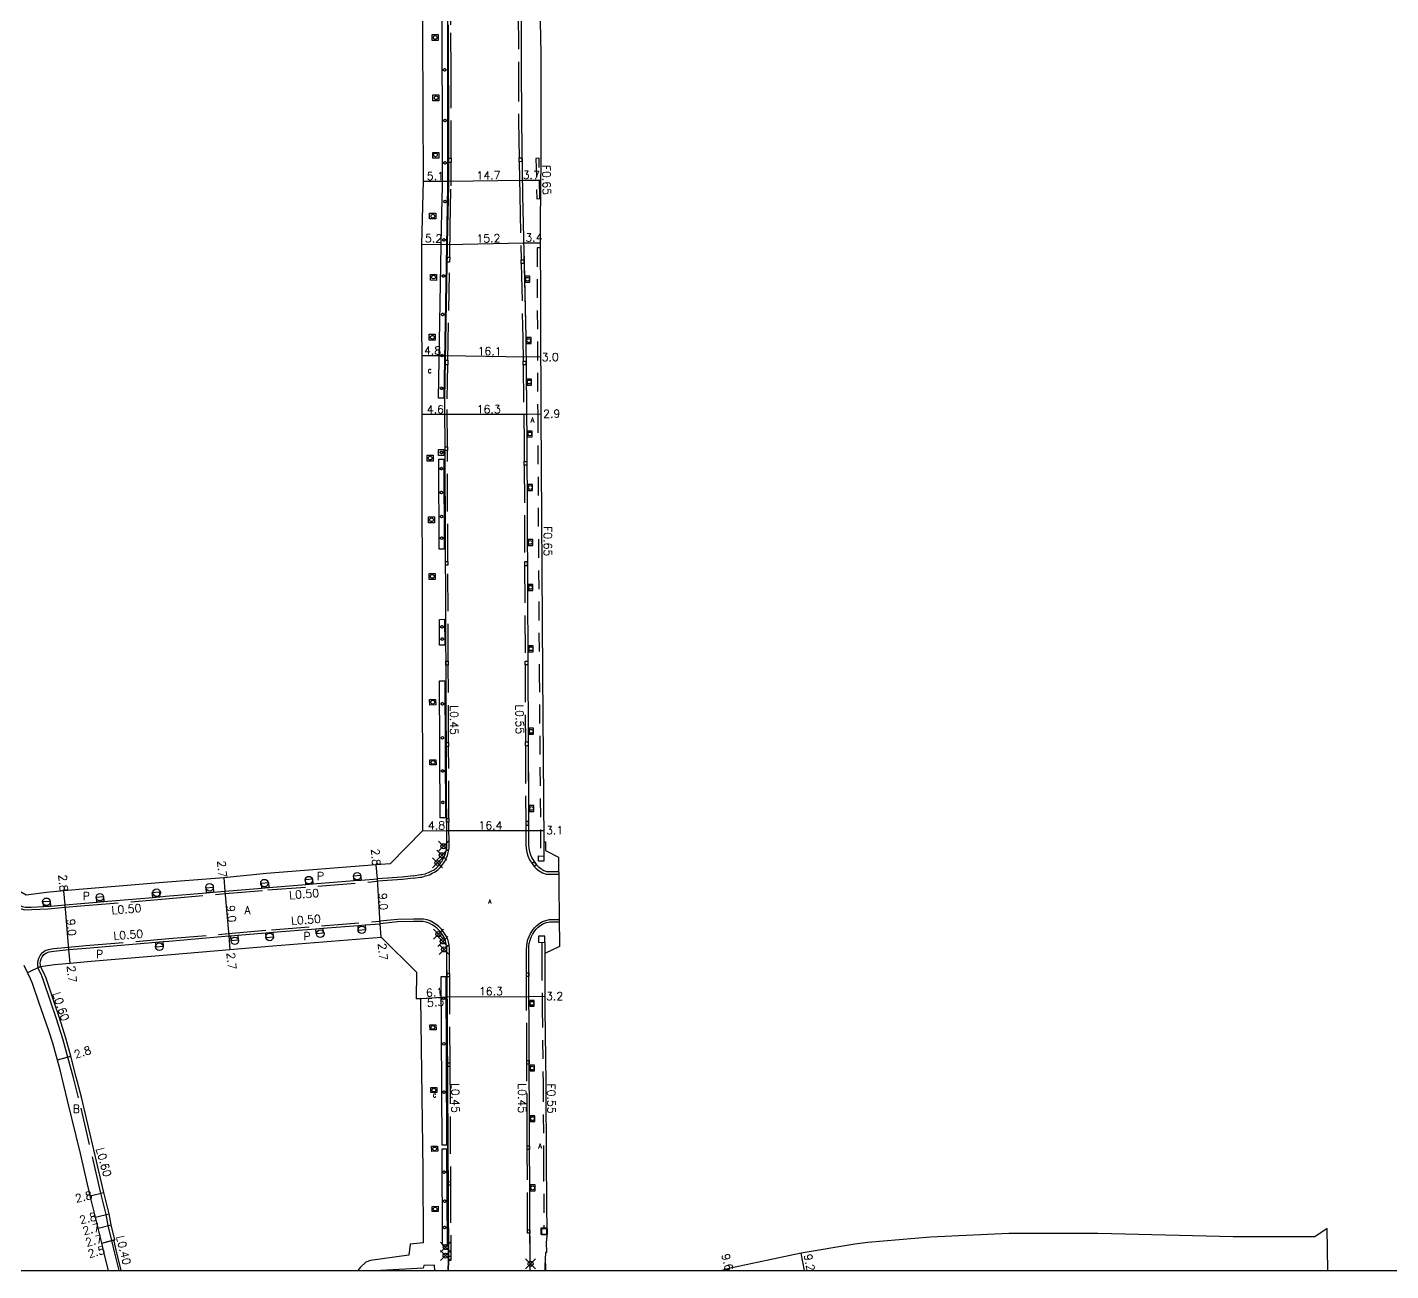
# Model space of a CAD drawing. Header units: metres. Extents: x -800 to 0, y -111000 to -110400.
# Drawn here: x -554.9 to -282.3, y -111000.1 to -110751.3 of the extents above; entities that cross this region are included whole.
import ezdxf

# ---------------------------------------------------------------- set-up
doc = ezdxf.new("R2010")
doc.units = ezdxf.units.M
doc.header["$LTSCALE"] = 2.5
doc.header["$PDMODE"] = 35
doc.header["$PDSIZE"] = 1
doc.linetypes.add('22320', pattern=[2.5, 1.5, -1])
doc.linetypes.add('22330', pattern=[4, 3, -1])
for name, color, linetype in [('2101000', 7, 'Continuous'), ('2102000', 4, 'Continuous'), ('2213000', 3, 'Continuous'), ('2227000', 1, 'Continuous'), ('2227100', 7, 'Continuous'), ('2232000', 120, '22320'), ('2233000', 120, '22330'), ('2235000', 4, 'Continuous'), ('2236000', 3, 'Continuous'), ('2236100', 7, 'Continuous'), ('2238000', 3, 'Continuous'), ('2239000', 3, 'Continuous'), ('6165200', 100, 'Continuous'), ('9107000', 139, 'Continuous'), ('9201100', 215, 'Continuous'), ('9201500', 222, 'Continuous'), ('9202100', 82, 'Continuous'), ('9203500', 155, 'Continuous'), ('999', 7, 'Continuous')]:
    doc.layers.add(name, color=color, linetype=linetype)
doc.styles.add('Dm_Anotation', font='txt.shx', dxfattribs={"bigfont": 'pscdm.shx'})

# ---------------------------------------------------------------- blocks, each defined once
blk = doc.blocks.new('223800')
at = {"color": 0}
blk.add_circle((0, 0), 0.75, dxfattribs=at)
blk = doc.blocks.new('223900')
blk.add_lwpolyline([(-0.22, -0.37), (-0.44, -0.3), (-0.47, -0.27), (-0.48, -0.24), (-0.44, 0.01), (-0.48, 0.23), (-0.47, 0.27), (-0.45, 0.29), (-0.21, 0.38), (-0.04, 0.53), (0, 0.54), (0.03, 0.53), (0.22, 0.37), (0.44, 0.3), (0.47, 0.27), (0.48, 0.24), (0.44, -0.01), (0.48, -0.23), (0.47, -0.27), (0.45, -0.29), (0.21, -0.38), (0.04, -0.53), (0, -0.54), (-0.03, -0.53)], close=True)

msp = doc.modelspace()

# ---------------------------------------------------------------- linework, layer by layer
at = {"layer": '2101000'}
for points in [[(-476.73, -110717.73), (-476.71, -110718.34), (-475.86, -110718.53), (-475.96, -110721.72), (-475.85, -110734.29), (-475.94, -110752.76), (-475.75, -110782.06), (-476.12, -110794.66), (-475.93, -110912.05)], [(-452.69, -110728.14), (-452.6, -110740.21), (-452.25, -110756.61), (-452.28, -110777.56), (-452.35, -110790.19), (-452.22, -110828.7), (-451.92, -110880.55), (-451.63, -110914.25), (-451.32, -110914.23), (-451.29, -110915.98), (-448.71, -110917.33), (-448.52, -110935.2), (-451.46, -110936.59), (-451.45, -110938.24), (-451.42, -110947.69), (-451.24, -110962.54), (-451.15, -110978.46), (-451.02, -110993.15), (-451.19, -110994.41), (-451.13, -110996.41), (-451.32, -110996.4), (-451.45, -110999.11), (-451.44, -111000)], [(-475.93, -110912.05), (-482.36, -110918.64), (-485.15, -110918.87), (-507.1, -110920.61), (-515.65, -110921.44), (-527.77, -110922.39), (-544.55, -110923.8), (-547.63, -110924.06), (-551.12, -110924.38), (-555.15, -110924.95), (-558.18, -110923.19)], [(-552.29, -110939.19), (-549.47, -110938.79), (-546.38, -110938.51), (-542.95, -110938.22), (-526.15, -110936.8), (-514.42, -110935.79), (-505.82, -110935.05), (-484.15, -110933.33)], [(-484.15, -110933.33), (-477.02, -110940.43)], [(-552.63, -110946.32), (-553.91, -110942.6), (-554.3, -110941.69), (-555.6, -110939.03)], [(-549.6, -110946.32), (-551.2, -110941.56), (-551.65, -110940.49), (-552.29, -110939.19)], [(-475.68, -110994.49), (-475.75, -110979.98), (-476.23, -110945.61), (-477.11, -110945.67), (-477.02, -110940.43)], [(-539.45, -110997.15), (-540.07, -110994.58), (-540.79, -110991.57), (-541.32, -110989.37), (-542.35, -110985.08), (-544.27, -110976.6), (-546.9, -110966.02), (-548.4, -110959.89), (-549.83, -110954.55), (-550.65, -110952.06), (-552.63, -110946.32)], [(-537.66, -110993.91), (-537.47, -110993.86), (-538.18, -110990.9), (-538.6, -110988.7), (-539.63, -110984.43), (-544.09, -110965.32), (-545.14, -110961.32), (-546.23, -110957.17), (-547.24, -110953.53), (-548.52, -110949.5), (-549.6, -110946.32)], [(-536.16, -111000), (-537.02, -110996.47), (-537.66, -110993.91)], [(-389.45, -110994.79), (-400.2, -110996.56), (-414.68, -110999.66), (-416.03, -111000)], [(-538.72, -111000), (-539.45, -110997.15)], [(-473.46, -111000), (-473.49, -110998.94), (-475.66, -110999.03)]]:
    msp.add_lwpolyline(points, dxfattribs=at)
at = {"layer": '2102000'}
for points in [[(-294.99, -110991.63), (-297.44, -110993.3), (-313.78, -110993.31), (-340.84, -110992.6), (-358.63, -110992.6), (-374.31, -110993.35), (-386.88, -110994.45), (-389.45, -110994.79)], [(-294.86, -111000), (-294.99, -110991.63)], [(-475.68, -110994.49), (-478.38, -110994.73), (-478.62, -110996.97), (-486.32, -110998), (-487.22, -110998.35), (-488.32, -110999.34), (-488.87, -111000)], [(-475.66, -110999.03), (-475.81, -110999.57), (-484.22, -111000)]]:
    msp.add_lwpolyline(points, dxfattribs=at)
at = {"layer": '2213000'}
for points in [[(-456.21, -110748.19), (-456.16, -110758.6), (-456.13, -110769.97), (-455.92, -110784.91), (-455.28, -110813.38), (-455.05, -110834.51), (-454.84, -110878.09), (-454.71, -110910.2), (-454.71, -110914.25), (-454.72, -110914.86), (-454.66, -110915.51), (-454.54, -110916.18), (-454.33, -110916.86), (-454.01, -110917.58), (-453.6, -110918.22), (-453.11, -110918.83), (-452.78, -110919.19), (-452.24, -110919.62), (-451.66, -110919.99), (-451.09, -110920.18), (-448.68, -110920.2)], [(-476.27, -110920.8), (-476.1, -110920.77), (-475.41, -110920.63), (-474.7, -110920.4), (-474.21, -110920.14), (-473.61, -110919.84), (-473.14, -110919.48), (-472.74, -110919.09), (-472.45, -110918.74), (-472.22, -110918.42), (-472.06, -110918.21), (-471.83, -110917.82), (-471.39, -110916.86), (-471.07, -110915.46), (-471.41, -110837.3), (-471.44, -110825.6), (-470.83, -110791.17), (-470.67, -110783), (-470.66, -110765.81), (-470.69, -110759.9), (-470.72, -110750.79)], [(-558.18, -110923.19), (-557.75, -110924.33), (-557.4, -110925.27), (-557.02, -110926.23), (-556.72, -110926.64), (-556.34, -110927.01), (-555.94, -110927.23), (-555.32, -110927.36), (-554.15, -110927.33)], [(-470.75, -111000), (-470.72, -110998.01), (-470.72, -110997.03), (-471.04, -110935.66), (-471.1, -110934.95), (-471.29, -110934.14), (-471.43, -110933.72), (-471.56, -110933.41), (-471.77, -110933.06), (-472.16, -110932.5), (-472.5, -110932.09), (-473.01, -110931.58), (-473.46, -110931.22), (-474, -110930.87), (-474.58, -110930.54), (-475.16, -110930.34), (-475.8, -110930.23), (-476.29, -110930.21), (-476.63, -110930.22)], [(-454.4, -111000), (-454.53, -110972.13), (-454.67, -110939.74), (-454.66, -110938.54), (-454.67, -110937.58), (-454.67, -110936.72), (-454.67, -110935.9), (-454.63, -110935.15), (-454.55, -110934.57), (-454.4, -110933.96), (-454.18, -110933.36), (-453.89, -110932.79), (-453.57, -110932.27), (-453.17, -110931.76), (-452.77, -110931.35), (-452.22, -110930.94), (-451.7, -110930.62), (-451.14, -110930.4), (-450.46, -110930.28), (-449.82, -110930.26), (-448.57, -110930.24)], [(-552.29, -110939.19), (-552.33, -110938.93), (-552.34, -110938.52), (-552.29, -110938.11), (-552.16, -110937.7), (-551.94, -110937.26), (-551.62, -110936.81), (-551.12, -110936.44), (-550.56, -110936.26), (-549.62, -110936.12), (-546.62, -110935.82), (-543.19, -110935.53), (-536.99, -110935)]]:
    msp.add_lwpolyline(points, dxfattribs=at)
at = {"layer": '2227000'}
for points in [[(-456.28, -110731.36), (-456.29, -110732.11), (-456.25, -110737.95), (-456.21, -110748.19), (-456.16, -110758.6), (-456.13, -110769.97), (-455.92, -110784.91), (-455.9, -110785.65)], [(-455.68, -110795.53), (-455.28, -110813.38), (-455.05, -110834.51), (-454.84, -110878.09), (-454.84, -110879.08)], [(-454.79, -110890.43), (-454.71, -110910.2), (-454.71, -110910.92)], [(-554.15, -110927.33), (-551.71, -110927.21), (-550.31, -110927.11), (-547.39, -110926.85), (-544.26, -110926.59), (-541.04, -110926.31), (-539.64, -110926.2), (-529.85, -110925.37), (-528.46, -110925.25), (-527.33, -110925.16), (-519.09, -110924.45), (-517.69, -110924.33), (-515.42, -110924.13), (-508.05, -110923.5), (-506.65, -110923.38), (-499.23, -110922.79), (-497.84, -110922.68), (-489.6, -110922.03), (-488.2, -110921.92), (-484.94, -110921.66)], [(-477.81, -110921.05), (-479.98, -110921.31), (-484.94, -110921.66)], [(-477.81, -110921.05), (-476.27, -110920.8)], [(-536.99, -110935), (-529.24, -110934.35), (-527.84, -110934.23), (-526.61, -110934.13), (-514.65, -110933.1), (-514.26, -110933.07), (-512.86, -110932.95), (-507.26, -110932.46), (-505.87, -110932.35), (-497.27, -110931.66), (-495.87, -110931.55), (-488.77, -110930.99), (-487.38, -110930.88), (-484.38, -110930.64)], [(-477.69, -110930.2), (-480.9, -110930.3), (-484.38, -110930.64)], [(-476.63, -110930.22), (-477.28, -110930.2), (-477.69, -110930.2)], [(-471.02, -110940), (-470.72, -110997.19), (-470.72, -110998.01), (-470.75, -111000)], [(-454.47, -110985.99), (-454.53, -110972.13), (-454.67, -110939.74)], [(-454.41, -110997.52), (-454.44, -110991.89)]]:
    msp.add_lwpolyline(points, dxfattribs=at)
at = {"layer": '2227100'}
for p in [(-472.07, -110916.93, 2.33), (-471.73, -110915.15, 2.35), (-472.93, -110918.49, 2.23), (-472.74, -110932.72, 2.24), (-471.87, -110934.18, 2.28), (-471.6, -110935.78, 2.29), (-471.28, -110995.36, 2.34), (-471.3, -110997.06, 2.36), (-454.3, -110998.69, 2.13)]:
    msp.add_point(p, dxfattribs=at)
at = {"layer": '2232000'}
msp.add_lwpolyline([(-453.05, -110785.58), (-452.42, -110785.57), (-452.59, -110777.49), (-453.22, -110777.51)], close=True, dxfattribs=at)
for points in [[(-452.33, -110795.43), (-452.99, -110795.43), (-452.88, -110828.7), (-452.58, -110880.56), (-452.27, -110917.1)], [(-451.63, -110914.25), (-451.64, -110917.11)], [(-452.07, -110934.37), (-452.06, -110938.23), (-451.98, -110947.69), (-451.8, -110962.54), (-451.71, -110978.46), (-451.65, -110991.56)], [(-451.46, -110934.4), (-451.46, -110936.59)]]:
    msp.add_lwpolyline(points, dxfattribs=at)
at = {"layer": '2233000'}
for points in [[(-470.2, -110777.45), (-470.19, -110765.81), (-470.21, -110759.9), (-470.25, -110750.79), (-470.31, -110741.25), (-470.32, -110723.27), (-470.36, -110721.8), (-470.66, -110721.09), (-470.84, -110720.7), (-471.08, -110720.27), (-471.41, -110719.87), (-471.7, -110719.6), (-472.02, -110719.35), (-472.45, -110719.09), (-472.88, -110718.88), (-473.28, -110718.72), (-473.8, -110718.55), (-474.32, -110718.4), (-475.89, -110718.01), (-476.73, -110717.73)], [(-452.69, -110727.87), (-452.71, -110727.3), (-453.25, -110727.32), (-453.79, -110727.42), (-454.21, -110727.57), (-454.67, -110727.78), (-455.05, -110727.99), (-455.46, -110728.3), (-455.78, -110728.63), (-456.07, -110729), (-456.34, -110729.4), (-456.54, -110729.85), (-456.69, -110730.23), (-456.79, -110730.73), (-456.83, -110731.33), (-456.84, -110732.11), (-456.8, -110737.95), (-456.76, -110748.19), (-456.71, -110758.61), (-456.69, -110769.97), (-456.58, -110777.43)], [(-470.47, -110797.28), (-470.36, -110791.18), (-470.2, -110783), (-470.2, -110778.34)], [(-456.57, -110778.18), (-456.48, -110784.92), (-456.19, -110797.79)], [(-470.83, -110817.92), (-470.48, -110798.28)], [(-456.17, -110798.54), (-455.84, -110813.54), (-455.79, -110818.07)], [(-470.94, -110835.26), (-470.97, -110825.61), (-470.85, -110818.82)], [(-455.78, -110818.81), (-455.61, -110834.51), (-455.59, -110838.16)], [(-470.85, -110858.16), (-470.93, -110837.3), (-470.94, -110835.98)], [(-455.58, -110838.9), (-455.49, -110858.24)], [(-470.76, -110878.13), (-470.84, -110858.88)], [(-455.49, -110858.95), (-455.4, -110878.09)], [(-470.69, -110894.41), (-470.76, -110878.89)], [(-455.39, -110878.84), (-455.33, -110894.26)], [(-470.63, -110909.58), (-470.69, -110895.2)], [(-455.33, -110895.07), (-455.26, -110910.2)], [(-476.29, -110921.35), (-476.05, -110921.32), (-475.29, -110921.09), (-474.52, -110920.83), (-473.99, -110920.56), (-473.36, -110920.24), (-472.83, -110919.84), (-472.39, -110919.41), (-472.08, -110919.03), (-471.84, -110918.7), (-471.66, -110918.47), (-471.41, -110918.04), (-470.94, -110917.01), (-470.6, -110915.51), (-470.62, -110910.34)], [(-455.26, -110910.92), (-455.26, -110914.24), (-455.27, -110914.87), (-455.21, -110915.58), (-455.08, -110916.31), (-454.85, -110917.05), (-454.5, -110917.85), (-454.05, -110918.54), (-454, -110918.61)], [(-477.75, -110921.55), (-479.94, -110921.81), (-484.9, -110922.16)], [(-477.75, -110921.55), (-476.29, -110921.35)], [(-453.55, -110919.17), (-453.15, -110919.6), (-452.56, -110920.07), (-451.91, -110920.49), (-451.18, -110920.74), (-448.67, -110920.76)], [(-557.86, -110925.45), (-557.46, -110926.47), (-557.11, -110926.97), (-556.65, -110927.41), (-556.15, -110927.69), (-555.44, -110927.85), (-554.11, -110927.83), (-550.75, -110927.65), (-547.35, -110927.35), (-544.22, -110927.08), (-527.29, -110925.66), (-515.38, -110924.63), (-506.81, -110923.89), (-484.9, -110922.16)], [(-477.7, -110929.7), (-480.93, -110929.8), (-484.42, -110930.14)], [(-476.61, -110929.7), (-477.7, -110929.7)], [(-470.54, -110940.58), (-470.53, -110935.64), (-470.6, -110934.87), (-470.8, -110934), (-470.96, -110933.54), (-471.11, -110933.18), (-471.35, -110932.78), (-471.76, -110932.2), (-472.12, -110931.75), (-472.67, -110931.2), (-473.17, -110930.81), (-473.73, -110930.44), (-474.35, -110930.08), (-475.01, -110929.88), (-475.74, -110929.74), (-476.26, -110929.7), (-476.61, -110929.7)], [(-455.11, -110940.46), (-455.11, -110939.74), (-455.11, -110938.54), (-455.11, -110937.58), (-455.11, -110936.72), (-455.12, -110935.89), (-455.08, -110935.1), (-454.99, -110934.49), (-454.83, -110933.83), (-454.59, -110933.18), (-454.29, -110932.57), (-453.94, -110932.01), (-453.51, -110931.46), (-453.07, -110931.01), (-452.47, -110930.56), (-451.89, -110930.21), (-451.27, -110929.97), (-450.5, -110929.83), (-449.83, -110929.81), (-448.58, -110929.8)], [(-552.77, -110939.42), (-552.83, -110938.97), (-552.84, -110938.5), (-552.78, -110938), (-552.62, -110937.51), (-552.37, -110937), (-551.98, -110936.45), (-551.36, -110935.99), (-550.68, -110935.77), (-549.68, -110935.63), (-546.67, -110935.32), (-543.23, -110935.03), (-526.65, -110933.63), (-514.69, -110932.6), (-506.08, -110931.86), (-484.42, -110930.14)], [(-552.83, -110939.45), (-552.29, -110939.19)], [(-550.23, -110946.32), (-551.76, -110941.78), (-552.2, -110940.73), (-552.83, -110939.45)], [(-470.54, -110941.25), (-470.45, -110958.46)], [(-455.04, -110957.99), (-455.11, -110941.19)], [(-538.05, -110994.02), (-538.76, -110991.03), (-539.19, -110988.83), (-540.21, -110984.57), (-544.67, -110965.47), (-545.72, -110961.47), (-546.81, -110957.33), (-547.82, -110953.7), (-549.09, -110949.69), (-550.23, -110946.32)], [(-470.45, -110959.19), (-470.33, -110982.25)], [(-454.97, -110975.09), (-454.98, -110972.13), (-455.03, -110958.72)], [(-454.92, -110991.89), (-454.96, -110975.82)], [(-470.32, -110982.97), (-470.25, -110997.03), (-470.25, -110997.19)], [(-538.05, -110994.02), (-537.66, -110993.91)], [(-536.57, -111000), (-537.41, -110996.57), (-538.05, -110994.02)]]:
    msp.add_lwpolyline(points, dxfattribs=at)
at = {"layer": '2235000'}
for points in [[(-470.67, -110777.45), (-470.2, -110777.45), (-470.2, -110778.34), (-470.67, -110778.34)], [(-456.02, -110778.17), (-456.57, -110778.18), (-456.58, -110777.43), (-456.03, -110777.42)], [(-470.94, -110797.27), (-470.47, -110797.28), (-470.48, -110798.28), (-470.96, -110798.27)], [(-455.62, -110798.53), (-456.17, -110798.54), (-456.19, -110797.79), (-455.63, -110797.78)], [(-471.3, -110817.91), (-470.83, -110817.92), (-470.85, -110818.82), (-471.32, -110818.81)], [(-455.22, -110818.81), (-455.78, -110818.81), (-455.79, -110818.07), (-455.23, -110818.07)], [(-471.41, -110835.26), (-470.94, -110835.26), (-470.94, -110835.98), (-471.41, -110835.98)], [(-455.03, -110838.89), (-455.58, -110838.9), (-455.59, -110838.16), (-455.03, -110838.16)], [(-471.32, -110858.16), (-470.85, -110858.16), (-470.84, -110858.88), (-471.31, -110858.88)], [(-454.94, -110858.24), (-455.49, -110858.24), (-455.49, -110858.95), (-454.93, -110858.95)], [(-471.23, -110878.13), (-470.76, -110878.13), (-470.76, -110878.89), (-471.23, -110878.89)], [(-454.84, -110878.84), (-455.39, -110878.84), (-455.4, -110878.09), (-454.84, -110878.09)], [(-471.16, -110894.41), (-470.69, -110894.41), (-470.69, -110895.2), (-471.16, -110895.2)], [(-454.77, -110895.06), (-455.33, -110895.07), (-455.33, -110894.26), (-454.77, -110894.26)], [(-471.1, -110909.59), (-470.63, -110909.58), (-470.62, -110910.34), (-471.1, -110910.35)], [(-454.71, -110910.2), (-455.26, -110910.2), (-455.26, -110910.92), (-454.71, -110910.92)], [(-453.57, -110918.26), (-454, -110918.61), (-453.55, -110919.17), (-453.12, -110918.82)], [(-451.64, -110917.11), (-451.66, -110918.16), (-452.71, -110918.14), (-452.69, -110917.09)], [(-452.74, -110934.35), (-451.46, -110934.4), (-451.46, -110933.16), (-452.69, -110933.12)], [(-471.01, -110940.58), (-470.54, -110940.58), (-470.54, -110941.25), (-471.01, -110941.26)], [(-454.66, -110941.19), (-455.11, -110941.19), (-455.11, -110940.46), (-454.66, -110940.46)], [(-470.92, -110958.47), (-470.45, -110958.46), (-470.45, -110959.19), (-470.92, -110959.19)], [(-454.59, -110958.72), (-455.03, -110958.72), (-455.04, -110957.99), (-454.59, -110957.99)], [(-454.51, -110975.81), (-454.96, -110975.82), (-454.97, -110975.09), (-454.52, -110975.09)], [(-470.8, -110982.27), (-470.33, -110982.25), (-470.32, -110982.97), (-470.8, -110982.98)], [(-454.44, -110992.55), (-454.92, -110992.55), (-454.92, -110991.89), (-454.44, -110991.89)], [(-452.22, -110992.77), (-451.02, -110992.75), (-451.03, -110991.56), (-452.24, -110991.57)], [(-452.1, -110992.8), (-450.94, -110992.81), (-450.94, -110991.72), (-452.1, -110991.7)], [(-470.72, -110997.19), (-470.25, -110997.19), (-470.25, -110998.01), (-470.72, -110998.01)]]:
    msp.add_lwpolyline(points, close=True, dxfattribs=at)
at = {"layer": '2236000'}
for points in [[(-473.98, -110752.73), (-472.78, -110752.73), (-472.78, -110753.92), (-473.98, -110753.92)], [(-473.82, -110764.8), (-472.62, -110764.8), (-472.62, -110765.99), (-473.82, -110765.99)], [(-473.87, -110776.31), (-472.67, -110776.32), (-472.67, -110777.5), (-473.87, -110777.5)], [(-474.48, -110788.45), (-473.27, -110788.45), (-473.27, -110789.64), (-474.48, -110789.64)], [(-474.33, -110800.73), (-473.13, -110800.73), (-473.13, -110801.92), (-474.33, -110801.91)], [(-455.36, -110802.27), (-454.45, -110802.25), (-454.48, -110801.08), (-455.38, -110801.1)], [(-474.57, -110812.71), (-473.37, -110812.71), (-473.37, -110813.89), (-474.57, -110813.89)], [(-455.09, -110814.56), (-454.19, -110814.55), (-454.2, -110813.37), (-455.11, -110813.38)], [(-455, -110822.88), (-454.1, -110822.87), (-454.11, -110821.69), (-455.02, -110821.7)], [(-454.89, -110833.27), (-453.98, -110833.26), (-454, -110832.08), (-454.9, -110832.09)], [(-474.98, -110836.9), (-473.78, -110836.9), (-473.78, -110838.09), (-474.98, -110838.09)], [(-471.63, -110836.93), (-472.68, -110836.94), (-472.68, -110835.75), (-471.63, -110835.75)], [(-454.83, -110843.97), (-453.93, -110843.97), (-453.93, -110842.79), (-454.84, -110842.79)], [(-474.73, -110849.23), (-473.53, -110849.24), (-473.53, -110850.42), (-474.73, -110850.42)], [(-454.78, -110854.95), (-453.87, -110854.95), (-453.88, -110853.77), (-454.78, -110853.77)], [(-474.57, -110860.58), (-473.37, -110860.58), (-473.37, -110861.77), (-474.57, -110861.77)], [(-454.73, -110863.96), (-453.83, -110863.96), (-453.83, -110862.78), (-454.74, -110862.78)], [(-454.68, -110876.22), (-453.77, -110876.22), (-453.78, -110875.04), (-454.68, -110875.04)], [(-474.48, -110885.79), (-473.28, -110885.76), (-473.25, -110886.87), (-474.45, -110886.9)], [(-454.61, -110892.72), (-453.7, -110892.72), (-453.71, -110891.54), (-454.61, -110891.55)], [(-474.44, -110897.86), (-473.24, -110897.83), (-473.21, -110898.84), (-474.42, -110898.87)], [(-454.54, -110908.18), (-453.64, -110908.18), (-453.64, -110907), (-454.55, -110907)], [(-499.31, -110921.8), (-497.91, -110921.68), (-497.84, -110922.68), (-499.23, -110922.79)], [(-489.68, -110921.03), (-488.28, -110920.92), (-488.2, -110921.92), (-489.6, -110922.03)], [(-529.94, -110924.37), (-528.54, -110924.26), (-528.46, -110925.25), (-529.85, -110925.37)], [(-519.17, -110923.45), (-517.78, -110923.33), (-517.69, -110924.33), (-519.09, -110924.45)], [(-508.13, -110922.5), (-506.74, -110922.38), (-506.65, -110923.38), (-508.05, -110923.5)], [(-551.77, -110926.21), (-550.38, -110926.12), (-550.31, -110927.11), (-551.71, -110927.21)], [(-541.12, -110925.32), (-539.73, -110925.2), (-539.64, -110926.2), (-541.04, -110926.31)], [(-507.26, -110932.46), (-505.87, -110932.35), (-505.78, -110933.34), (-507.18, -110933.46)], [(-497.27, -110931.66), (-495.87, -110931.55), (-495.79, -110932.55), (-497.19, -110932.66)], [(-488.77, -110930.99), (-487.38, -110930.88), (-487.3, -110931.88), (-488.69, -110931.99)], [(-529.24, -110934.35), (-527.84, -110934.23), (-527.76, -110935.23), (-529.16, -110935.35)], [(-514.26, -110933.07), (-512.86, -110932.95), (-512.78, -110933.94), (-514.17, -110934.06)], [(-454.46, -110947.16), (-453.56, -110947.16), (-453.56, -110945.98), (-454.47, -110945.98)], [(-474.43, -110950.87), (-473.23, -110950.85), (-473.21, -110951.87), (-474.41, -110951.89)], [(-454.41, -110960.11), (-453.5, -110960.1), (-453.51, -110958.93), (-454.41, -110958.93)], [(-474.25, -110963.41), (-473.05, -110963.4), (-473.03, -110964.41), (-474.24, -110964.43)], [(-454.37, -110970.24), (-453.46, -110970.24), (-453.47, -110969.06), (-454.37, -110969.06)], [(-474.09, -110975.17), (-472.88, -110975.16), (-472.87, -110976.17), (-474.07, -110976.19)], [(-454.3, -110984.08), (-453.4, -110984.08), (-453.4, -110982.9), (-454.31, -110982.91)], [(-473.98, -110987.2), (-472.78, -110987.19), (-472.78, -110988.21), (-473.98, -110988.21)]]:
    msp.add_lwpolyline(points, close=True, dxfattribs=at)
at = {"layer": '2236100'}
for points in [[(-472.7, -110825.47), (-472.1, -110791.19), (-471.94, -110783.01), (-471.93, -110765.83), (-471.95, -110759.92), (-471.99, -110750.81), (-472.05, -110741.27), (-472.06, -110723.3), (-471.02, -110723.28), (-471, -110741.25), (-470.94, -110750.79), (-470.91, -110759.91), (-470.88, -110765.81), (-470.9, -110782.99), (-471.05, -110791.17), (-471.66, -110825.49)], [(-471.55, -110855.67), (-472.6, -110855.67), (-472.67, -110837.72), (-471.63, -110837.72)], [(-471.47, -110874.93), (-472.51, -110874.93), (-472.54, -110869.75), (-471.49, -110869.74)], [(-471.32, -110909.48), (-472.37, -110909.48), (-472.48, -110882.03), (-471.44, -110882.02)], [(-471.21, -110941.26), (-472.23, -110941.26), (-472.06, -110974.9), (-471.04, -110974.89)], [(-471.03, -110975.76), (-472.06, -110975.76), (-471.96, -110994.88), (-470.94, -110994.9)]]:
    msp.add_lwpolyline(points, close=True, dxfattribs=at)
at = {"layer": '6165200'}
msp.add_lwpolyline([(-451.27, -111000), (-451.3, -110997.25)], dxfattribs=at)
at = {"layer": '9107000'}
for points in [[(-456.21, -110748.19), (-456.16, -110758.6), (-456.13, -110769.97), (-455.92, -110784.91), (-455.28, -110813.38), (-455.05, -110834.51), (-454.84, -110878.09), (-454.71, -110910.2), (-454.71, -110914.25), (-454.72, -110914.86), (-454.66, -110915.51), (-454.54, -110916.18), (-454.33, -110916.86), (-454.01, -110917.58), (-453.6, -110918.22), (-453.11, -110918.83), (-452.78, -110919.19), (-452.24, -110919.62), (-451.66, -110919.99), (-451.09, -110920.18), (-448.68, -110920.2)], [(-476.27, -110920.8), (-476.1, -110920.77), (-475.41, -110920.63), (-474.7, -110920.4), (-474.21, -110920.14), (-473.61, -110919.84), (-473.14, -110919.48), (-472.74, -110919.09), (-472.45, -110918.74), (-472.22, -110918.42), (-472.06, -110918.21), (-471.83, -110917.82), (-471.39, -110916.86), (-471.07, -110915.46), (-471.41, -110837.3), (-471.44, -110825.6), (-470.83, -110791.17), (-470.67, -110783), (-470.66, -110765.81), (-470.69, -110759.9), (-470.72, -110750.79)], [(-470.75, -111000), (-470.72, -110998.01), (-470.72, -110997.03), (-471.04, -110935.66), (-471.1, -110934.95), (-471.29, -110934.14), (-471.43, -110933.72), (-471.56, -110933.41), (-471.77, -110933.06), (-472.16, -110932.5), (-472.5, -110932.09), (-473.01, -110931.58), (-473.46, -110931.22), (-474, -110930.87), (-474.58, -110930.54), (-475.16, -110930.34), (-475.8, -110930.23), (-476.29, -110930.21), (-476.63, -110930.22)], [(-454.4, -111000), (-454.53, -110972.13), (-454.67, -110939.74), (-454.66, -110938.54), (-454.67, -110937.58), (-454.67, -110936.72), (-454.67, -110935.9), (-454.63, -110935.15), (-454.55, -110934.57), (-454.4, -110933.96), (-454.18, -110933.36), (-453.89, -110932.79), (-453.57, -110932.27), (-453.17, -110931.76), (-452.77, -110931.35), (-452.22, -110930.94), (-451.7, -110930.62), (-451.14, -110930.4), (-450.46, -110930.28), (-449.82, -110930.26), (-448.57, -110930.24)]]:
    msp.add_lwpolyline(points, dxfattribs=at)
at = {"layer": '9201100'}
for points in [[(-475.75, -110782.06), (-470.67, -110782.07)], [(-470.67, -110782.07), (-455.96, -110781.86)], [(-455.96, -110781.86), (-452.3, -110781.88)], [(-476.12, -110794.66), (-470.89, -110794.75)], [(-470.89, -110794.75), (-455.71, -110794.41)], [(-455.71, -110794.41), (-452.33, -110794.4)], [(-471.29, -110816.99), (-476.09, -110817)], [(-455.24, -110817.27), (-471.29, -110816.99)], [(-452.26, -110817.24), (-455.24, -110817.27)], [(-471.43, -110828.77), (-476.07, -110828.78)], [(-455.11, -110828.73), (-471.43, -110828.77)], [(-452.22, -110828.7), (-455.11, -110828.73)], [(-475.93, -110912.05), (-471.09, -110912.02)], [(-471.09, -110912.02), (-454.71, -110912.02)], [(-454.71, -110912.02), (-451.65, -110911.99)], [(-484.94, -110921.66), (-485.15, -110918.87)], [(-515.65, -110921.44), (-515.42, -110924.13)], [(-484.38, -110930.64), (-484.94, -110921.66)], [(-547.39, -110926.85), (-547.63, -110924.06)], [(-515.42, -110924.13), (-514.65, -110933.1)], [(-546.62, -110935.82), (-547.39, -110926.85)], [(-484.15, -110933.33), (-484.38, -110930.64)], [(-514.65, -110933.1), (-514.42, -110935.79)], [(-546.38, -110938.51), (-546.62, -110935.82)], [(-552.29, -110939.19), (-554.89, -110940.46)], [(-477.11, -110945.67), (-470.99, -110945.25)], [(-476.23, -110945.61), (-470.99, -110945.25)], [(-470.99, -110945.25), (-454.64, -110945.18)], [(-454.64, -110945.18), (-451.43, -110945.17)], [(-548.93, -110957.9), (-546.23, -110957.17)], [(-542.35, -110985.08), (-539.63, -110984.43)], [(-541.32, -110989.37), (-538.6, -110988.7)], [(-540.79, -110991.57), (-538.18, -110990.9)], [(-540.07, -110994.58), (-537.47, -110993.86)], [(-540.07, -110994.58), (-537.66, -110993.91)], [(-399.49, -111000), (-400.2, -110996.56)], [(-414.68, -110999.66), (-414.59, -111000)]]:
    msp.add_lwpolyline(points, dxfattribs=at)
at = {"layer": '999'}
msp.add_lwpolyline([(-800, -111000), (0, -111000), (0, -110400), (-800, -110400)], close=True, dxfattribs=at)

# ---------------------------------------------------------------- block references
at = {"layer": '2238000', "xscale": 0.5, "yscale": 0.5, "zscale": 0.5}
for p in [(-473.38, -110753.31, 2.32), (-473.18, -110765.39, 2.14), (-473.31, -110776.82, 1.95), (-473.84, -110789.08, 1.68), (-473.71, -110801.27, 1.92), (-454.91, -110801.7, 1.72), (-473.94, -110813.32, 1.93), (-454.67, -110813.98, 1.7), (-454.56, -110822.25, 1.67), (-454.46, -110832.65, 1.67), (-474.4, -110837.48, 1.73), (-454.36, -110843.37, 1.67), (-474.11, -110849.82, 1.76), (-454.35, -110854.35, 1.68), (-473.95, -110861.15, 1.8), (-454.3, -110863.34, 1.68), (-454.22, -110875.62, 1.68), (-473.87, -110886.32, 1.91), (-454.17, -110892.14, 1.68), (-473.81, -110898.37, 1.85), (-454.1, -110907.58, 1.67), (-454.05, -110946.57, 1.68), (-473.83, -110951.4, 1.78), (-453.98, -110959.53, 1.68), (-473.63, -110963.93, 1.81), (-453.92, -110969.64, 1.68), (-473.48, -110975.7, 1.77), (-453.87, -110983.49, 1.68), (-473.38, -110987.73, 1.73)]:
    msp.add_blockref('223800', p, dxfattribs=at)
at = {"layer": '2238000'}
for p in [(-507.52, -110922.52), (-498.64, -110921.92), (-488.97, -110921.13), (-529.08, -110924.43), (-518.49, -110923.36), (-551.12, -110926.25), (-540.44, -110925.34), (-506.48, -110933.29), (-496.35, -110932.64), (-488.06, -110931.87), (-528.53, -110935.25), (-513.44, -110934.06)]:
    msp.add_blockref('223800', p, dxfattribs=at)
at = {"layer": '2239000', "xscale": 0.5, "yscale": 0.5, "zscale": 0.5}
for p in [(-471.48, -110759.8, 2.23), (-471.43, -110769.93, 1.98), (-471.42, -110778.41, 1.88), (-471.43, -110786.14, 1.76), (-471.6, -110793.83, 1.83), (-471.76, -110801.04, 1.82), (-471.87, -110808.76, 1.81), (-472.04, -110816.98, 1.78), (-472.08, -110823.52, 1.79), (-472.14, -110836.34, 1.8), (-472.15, -110839.59, 1.8), (-472.13, -110844.37, 1.8), (-472.1, -110849.18, 1.8), (-472.06, -110853.51, 1.8), (-472, -110871.25, 1.8), (-471.98, -110873.68, 1.8), (-471.95, -110886.66, 1.73), (-471.92, -110893.44, 1.73), (-471.88, -110900.08, 1.73), (-471.85, -110906.36, 1.73), (-471.7, -110945.58, 1.67), (-471.65, -110954.69, 1.67), (-471.61, -110964.35, 1.67), (-471.6, -110980.36, 1.75), (-471.49, -110986.14, 1.73), (-471.48, -110991.44, 1.73)]:
    msp.add_blockref('223900', p, dxfattribs=at)

# ---------------------------------------------------------------- texts
at = {"layer": '9201500', "style": 'Dm_Anotation'}
for s, rotation, p in [('5.1', 359.9467, (-475.05, -110781.84)), ('14.7', 0.8155, (-465.11, -110781.74)), ('3.7', 359.7047, (-455.88, -110781.63)), ('5.2', 358.9895, (-475.43, -110794.29)), ('15.2', 1.2813, (-465.11, -110794.37)), ('3.4', 0.1851, (-455.33, -110794.16)), ('4.8', 0.093, (-475.61, -110816.77)), ('16.1', 358.9895, (-464.9, -110816.85)), ('3.0', 0.6309, (-452.08, -110818.09)), ('4.6', 0.093, (-475.04, -110828.53)), ('16.3', 0.1514, (-465.07, -110828.51)), ('2.9', 0.6309, (-451.78, -110829.42)), ('4.8', 0.2438, (-474.82, -110911.79)), ('16.4', 0.02, (-464.72, -110911.77)), ('3.1', 0.4895, (-451.2, -110912.76)), ('2.8', 274.2898, (-486.16, -110915.69)), ('2.7', 274.9175, (-516.93, -110918.08)), ('2.8', 274.8798, (-548.69, -110920.87)), ('9.0', 274.9165, (-515.07, -110927.01)), ('9.0', 273.5614, (-484.66, -110924.55)), ('9.0', 274.9042, (-547.05, -110929.74)), ('2.7', 274.9743, (-484.79, -110934.59)), ('2.7', 274.9151, (-515.05, -110936.47)), ('2.7', 275.1112, (-546.98, -110939.09)), ('6.1', 3.93, (-475.18, -110945.29)), ('16.3', 0.2379, (-464.62, -110944.97)), ('5.3', 3.93, (-474.96, -110947.28)), ('3.2', 0.2181, (-451.21, -110945.93)), ('2.8', 17.7698, (-545.27, -110957.63)), ('2.8', 13.5001, (-545.14, -110986.46)), ('2.8', 13.9619, (-544.29, -110990.77)), ('2.7', 14.2155, (-543.64, -110992.95)), ('2.7', 15.4865, (-543.06, -110995.28)), ('2.5', 15.4865, (-542.58, -110997.54)), ('9.6', 283.6666, (-416.14, -110996.87)), ('9.2', 281.668, (-399.66, -110996.92))]:
    msp.add_text(s, height=1.6, rotation=rotation, dxfattribs=at).set_placement(p)
at = {"layer": '9202100', "style": 'Dm_Anotation'}
for s, height, p in [('C', 0.75, (-474.81, -110820.46, 1.84)), ('A', 1, (-454.28, -110830.36, 1.65)), ('P', 1.6, (-497.04, -110921.91)), ('P', 1.6, (-543.85, -110925.9)), ('A', 1.6, (-511.53, -110928.75)), ('A', 0.75, (-462.75, -110926.57, 1.84)), ('P', 1.6, (-499.72, -110933.96)), ('P', 1.6, (-541.2, -110937.54)), ('C', 0.75, (-473.83, -110965.42, 1.76)), ('B', 1.6, (-545.86, -110968.48)), ('A', 1, (-452.78, -110975.59, 1.7))]:
    msp.add_text(s, height=height, dxfattribs=at).set_placement(p)
at = {"layer": '9203500', "style": 'Dm_Anotation'}
for s, rotation, p in [('F0.65', 271.2084, (-451.97, -110778.82)), ('F0.65', 270.4895, (-451.68, -110851.09)), ('L0.45', 270.2438, (-470.39, -110886.92)), ('L0.55', 270.2755, (-457.3, -110886.75)), ('L0.50', 4.5336, (-502.49, -110925.74)), ('L0.50', 4.5336, (-538.02, -110928.76)), ('L0.50', 4.5336, (-502.14, -110930.89)), ('L0.50', 4.5336, (-537.67, -110933.9)), ('L0.60', 288.2428, (-549.91, -110944.62)), ('L0.45', 270.2932, (-470.16, -110962.52)), ('L0.45', 270.2379, (-456.79, -110962.57)), ('F0.55', 270.6936, (-450.99, -110962.61)), ('L0.60', 285.4868, (-541.21, -110975.69)), ('L0.40', 283.6174, (-537.16, -110993.25))]:
    msp.add_text(s, height=1.6, rotation=rotation, dxfattribs=at).set_placement(p)

doc.saveas('drawing.dxf')
